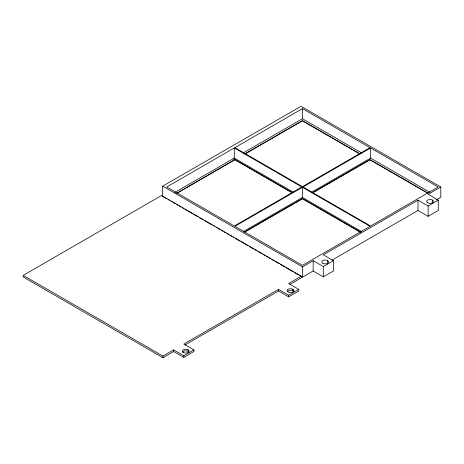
<?xml version="1.0" encoding="UTF-8"?>
<svg xmlns="http://www.w3.org/2000/svg" width="464" height="464" viewBox="0 0 464 464"><rect width="100%" height="100%" fill="white"/><g stroke="black" fill="none" stroke-linecap="round" stroke-linejoin="round"><path stroke-width="0.7" d="M162.678 196.475L162.678 186.174L301.026 106.297L440.8 186.998L440.8 197.299L436.578 199.74M234.291 147.981L166.721 186.992L234.291 226.003L301.861 186.992L234.291 147.981L234.291 158.085L293.729 192.403M302.441 108.634L234.871 147.645L302.441 186.656L370.011 147.645L302.441 108.634L302.441 118.743L361.879 153.062M185.072 344.943L278.516 290.992L288.654 296.844L298.787 290.998L298.787 289.368L288.654 295.214L278.516 289.362L183.819 344.039L193.958 349.891L193.958 351.521L183.825 357.373L173.687 351.515L162.974 357.703L23.2 277.002L23.2 275.372L161.547 195.501L301.322 276.196L301.322 277.826L289.861 284.444M174.887 192.38L234.291 158.085M242.997 153.062L302.441 118.743M176.883 193.134L234.952 159.604L292.401 192.769M244.992 153.81L302.441 120.64L359.89 153.81M176.883 193.326L234.952 159.604M244.992 154.007L302.441 120.837L359.264 153.642M302.441 187.323L234.871 226.333L302.441 265.35L370.011 226.333L302.441 187.323L302.441 197.432L361.845 231.727M370.591 147.981L303.021 186.992L370.591 226.003L438.161 186.992L370.591 147.981L370.591 158.085L311.153 192.403M243.664 231.368L302.441 197.432M244.366 232.093L302.441 198.563L360.511 232.093M312.475 192.769L369.924 159.604L427.999 193.134M244.992 231.93L302.441 198.76L360.511 232.29M313.101 192.606L369.924 159.802L427.373 192.966M162.678 186.174L302.453 266.87L313.165 260.687L323.304 266.539L333.436 260.693L333.436 270.993L323.304 276.846L313.165 270.993L302.453 277.176L299.79 275.639M332.079 260.072L417.994 210.465L428.133 216.323L438.265 210.47L438.265 200.164L428.133 206.016L417.994 200.164L323.298 254.835L333.436 260.693M440.8 186.998L428.127 194.312L438.265 200.164M23.2 275.372L162.974 356.074L173.687 349.885L183.825 355.737L193.958 349.891M301.322 276.196L288.649 283.516L298.787 289.368M370.591 158.085L429.989 192.38M233.079 158.717L291.781 192.606M163.241 196.8L164.929 197.774M165.491 198.099L166.738 198.824M167.991 199.543L169.238 200.268M171.112 201.347L172.364 202.072M173.611 202.791L175.491 203.876M176.738 204.595L177.99 205.314M179.237 206.039L181.111 207.118M182.364 207.843L183.611 208.562M184.863 209.287L186.737 210.366M187.984 211.091L192.357 213.614M193.61 214.333L197.983 216.862M199.236 217.581L202.983 219.745M204.856 220.829L211.729 224.796M212.982 225.521L214.229 226.241M216.102 227.325L217.355 228.044M218.602 228.764L219.855 229.489M221.728 230.567L222.981 231.292M224.228 232.012L226.101 233.096M227.354 233.815L228.601 234.54M229.854 235.26L231.727 236.344M232.974 237.063L233.554 237.4M235.428 238.479L239.801 241.007M241.054 241.727L247.927 245.694M249.174 246.419L253.553 248.942M254.8 249.661L256.673 250.746M257.926 251.465L262.299 253.994M263.546 254.713L264.799 255.438M266.046 256.157L267.925 257.242M269.172 257.961L270.419 258.68M271.672 259.405L273.545 260.484M274.798 261.209L279.171 263.732M280.418 264.457L284.792 266.98M286.044 267.699L292.917 271.672M294.164 272.391L298.543 274.914M287.32 291.746A3.358 1.937 0 0 1 288.19 290.882L288.886 290.574A3.358 1.937 0 0 1 292.941 290.882L293.474 291.282A3.358 1.937 0 0 1 293.811 291.746M432.419 200.048L432.419 202.797M428.133 206.016L428.133 216.323M417.994 200.164L417.994 210.465M327.584 260.571L327.584 264.01M323.304 266.539L323.304 276.846M313.165 260.687L313.165 270.993M302.453 266.87L302.453 277.176M292.941 289.252L292.941 290.882M288.654 295.214L288.654 296.844M278.516 289.362L278.516 290.992M188.111 349.775L188.111 351.405M183.825 355.737L183.825 357.373M173.687 349.885L173.687 351.515M162.974 356.074L162.974 357.703M182.491 352.275A3.358 1.937 0 0 1 185.733 350.836A3.358 1.937 0 0 1 188.976 352.275M183.361 352.512A3.358 1.937 0 0 0 188.976 351.642A3.358 1.937 0 0 0 184.863 349.27A3.358 1.937 0 0 0 183.361 352.512M288.19 291.989A3.358 1.937 0 0 0 293.811 291.119A3.358 1.937 0 0 0 289.698 288.747A3.358 1.937 0 0 0 288.19 291.989M322.84 263.314A3.358 1.937 0 0 0 328.454 262.444A3.358 1.937 0 0 0 324.342 260.072A3.358 1.937 0 0 0 322.84 263.314M427.669 202.791A3.358 1.937 0 0 0 433.283 201.921A3.358 1.937 0 0 0 429.177 199.549A3.358 1.937 0 0 0 427.669 202.791"/></g></svg>
